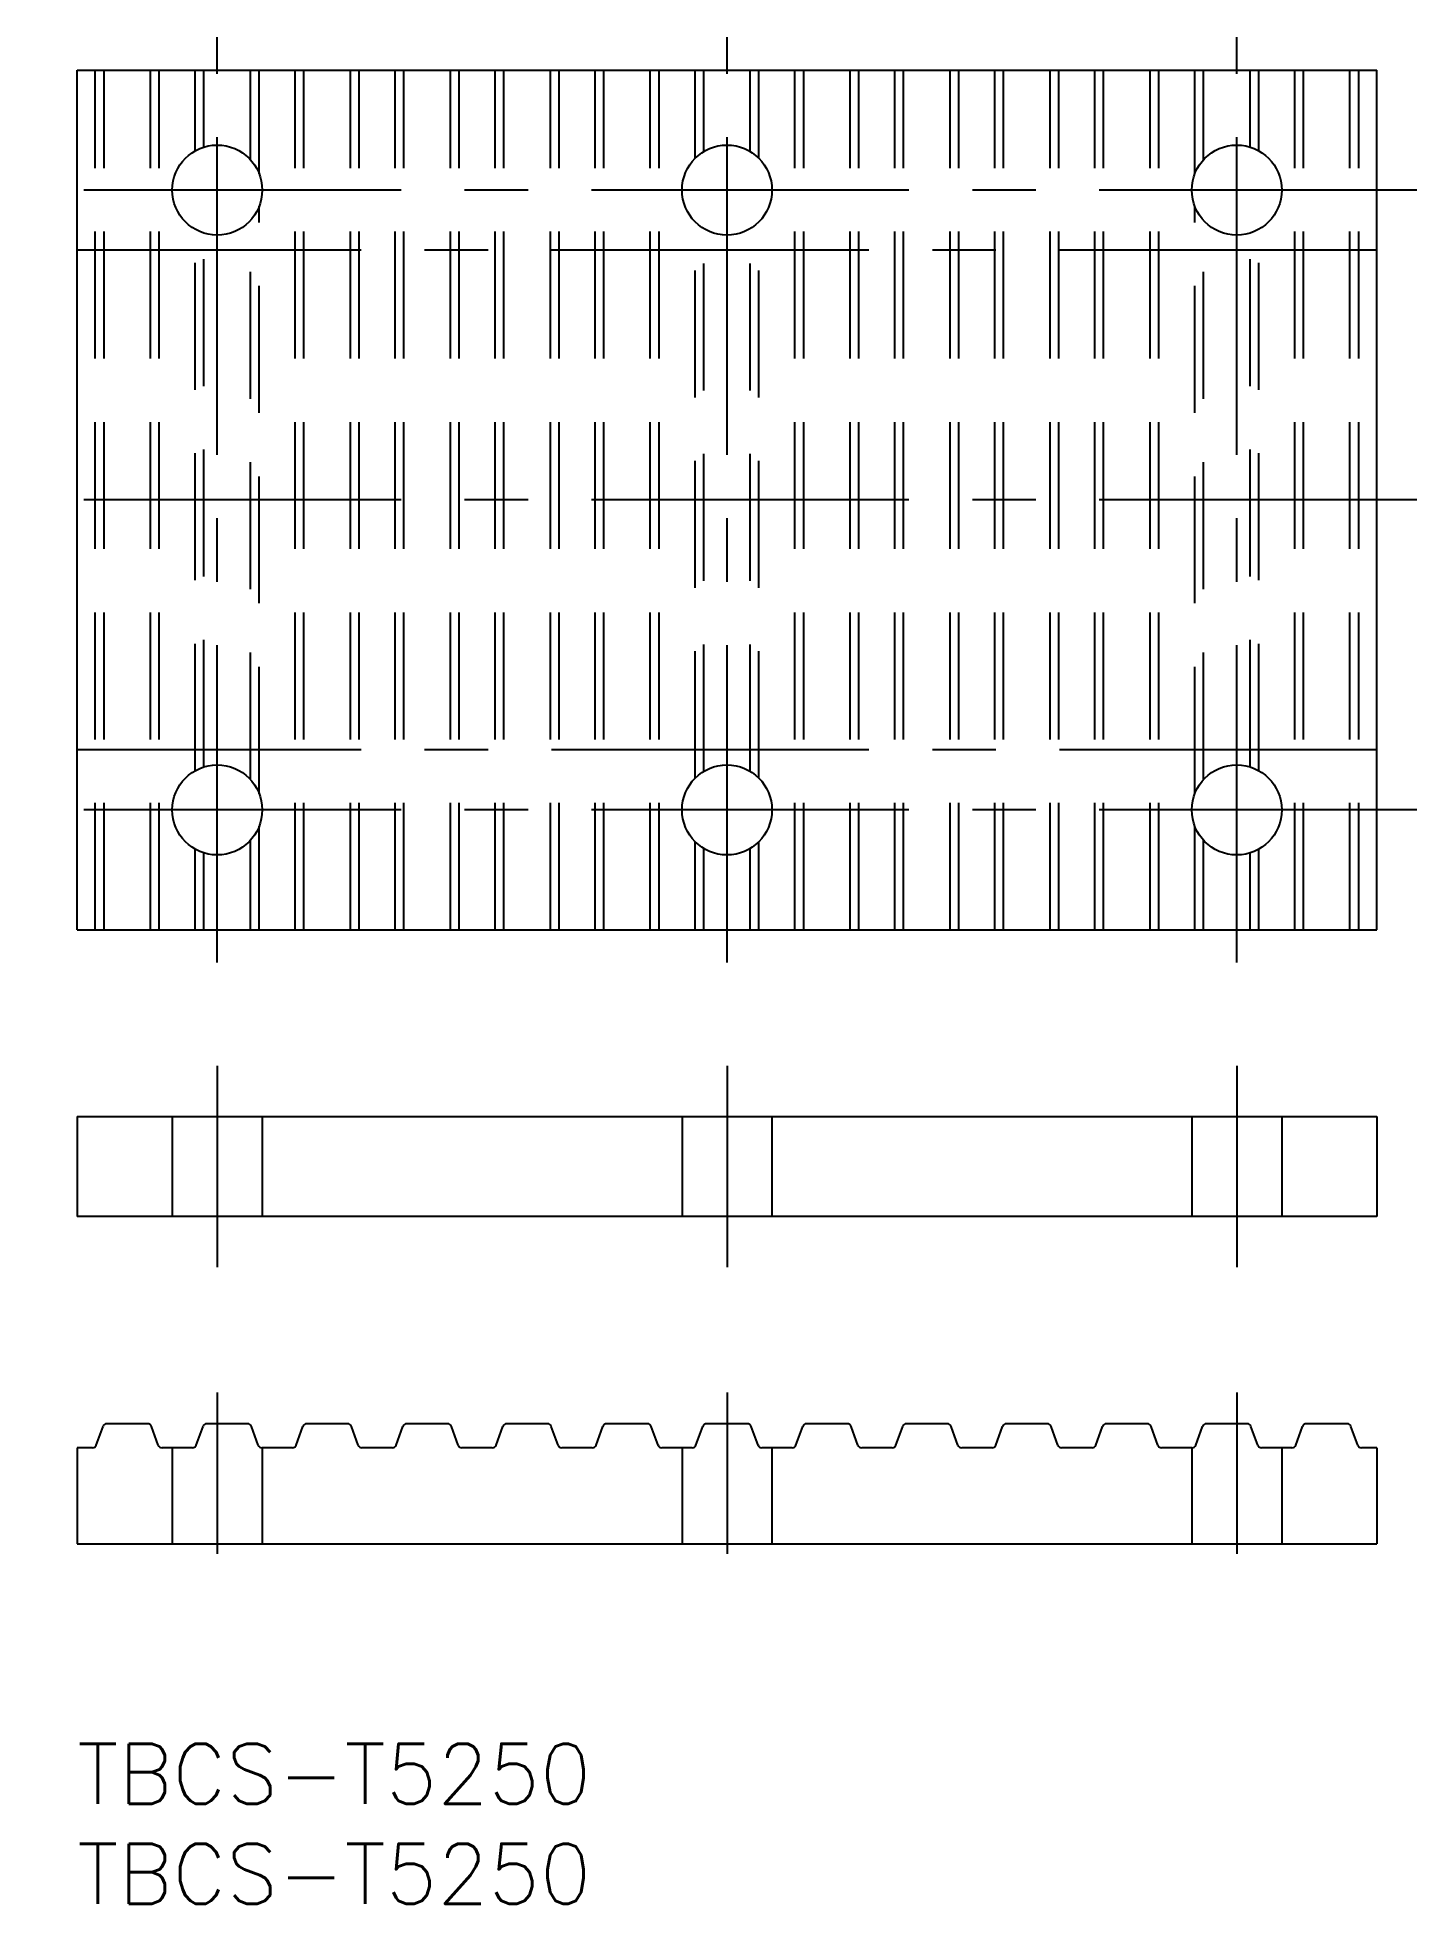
# Model space of a CAD drawing. Extents: x -2 to 67, y -8 to 85.3.
import ezdxf

# ---------------------------------------------------------------- set-up
doc = ezdxf.new("R2010")
doc.units = 0
doc.header["$LTSCALE"] = 0.5
doc.linetypes.add('CENTER', pattern=[50.8, 31.75, -6.35, 6.35, -6.35])
doc.linetypes.add('DASHED', pattern=[19.05, 12.7, -6.35])
for name, color, linetype in [('MSM_CENTER', 1, 'CENTER'), ('MSM_CONTINUOUS', 7, 'CONTINUOUS'), ('MSM_DASHED', 4, 'DASHED'), ('MSM_PART_NUMBER', 7, 'CONTINUOUS')]:
    doc.layers.add(name, color=color, linetype=linetype)
doc.styles.get("Standard").update_dxf_attribs({"font": 'txt.shx', "height": 3, "bigfont": 'bigfont.shx'})

# ---------------------------------------------------------------- blocks, each defined once
blk = doc.blocks.new('*U2')
at = {"layer": 'MSM_PART_NUMBER'}
blk.add_text('TBCS-T5250', height=3, dxfattribs=at).set_placement((0, -3))
blk = doc.blocks.new('*U3')
at = {"layer": 'MSM_PART_NUMBER'}
blk.add_text('TBCS-T5250', height=3, dxfattribs=at).set_placement((0, -8))

msp = doc.modelspace()

# ---------------------------------------------------------------- linework, layer by layer
at = {"layer": 'MSM_CENTER'}
for p, q in [((7, 39.062), (7, 85.337)), ((32.5, 39.062), (32.5, 85.337)), ((58, 39.062), (58, 85.337)), ((67, 77.699), (-2, 77.699)), ((65, 74.699), (0, 74.699)), ((67, 62.199), (-2, 62.199)), ((65, 49.699), (0, 49.699)), ((67, 46.699), (-2, 46.699)), ((7, 33.904), (7, 23.836)), ((32.5, 33.904), (32.5, 23.836)), ((58, 33.904), (58, 23.836)), ((7, 17.558), (7, 9.49)), ((32.5, 17.558), (32.5, 9.49)), ((58, 17.558), (58, 9.49))]:
    msp.add_line(p, q, dxfattribs=at)
at = {"layer": 'MSM_CONTINUOUS'}
for p, q in [((0, 40.699), (0, 83.699)), ((0, 83.699), (65, 83.699)), ((65, 40.699), (65, 83.699)), ((0, 40.699), (65, 40.699)), ((0, 31.365), (65, 31.365)), ((0, 31.365), (0, 26.365)), ((65, 31.365), (65, 26.365)), ((65, 26.365), (0, 26.365)), ((0.948, 14.932), (1.289, 15.868)), ((3.523, 16), (1.477, 16)), ((4.052, 14.932), (3.711, 15.868)), ((5.948, 14.932), (6.289, 15.868)), ((8.523, 16), (6.477, 16)), ((9.052, 14.932), (8.711, 15.868)), ((10.948, 14.932), (11.289, 15.868)), ((13.523, 16), (11.477, 16)), ((14.052, 14.932), (13.711, 15.868)), ((15.948, 14.932), (16.289, 15.868)), ((18.523, 16), (16.477, 16)), ((19.052, 14.932), (18.711, 15.868)), ((20.948, 14.932), (21.289, 15.868)), ((23.523, 16), (21.477, 16)), ((24.052, 14.932), (23.711, 15.868)), ((25.948, 14.932), (26.289, 15.868)), ((28.523, 16), (26.477, 16)), ((29.052, 14.932), (28.711, 15.868)), ((30.948, 14.932), (31.289, 15.868)), ((33.523, 16), (31.477, 16)), ((34.052, 14.932), (33.711, 15.868)), ((35.948, 14.932), (36.289, 15.868)), ((38.523, 16), (36.477, 16)), ((39.052, 14.932), (38.711, 15.868)), ((40.948, 14.932), (41.289, 15.868)), ((43.523, 16), (41.477, 16)), ((44.052, 14.932), (43.711, 15.868)), ((45.948, 14.932), (46.289, 15.868)), ((48.523, 16), (46.477, 16)), ((49.052, 14.932), (48.711, 15.868)), ((50.948, 14.932), (51.289, 15.868)), ((53.523, 16), (51.477, 16)), ((54.052, 14.932), (53.711, 15.868)), ((55.948, 14.932), (56.289, 15.868)), ((58.523, 16), (56.477, 16)), ((59.052, 14.932), (58.711, 15.868)), ((60.948, 14.932), (61.289, 15.868)), ((63.523, 16), (61.477, 16)), ((64.052, 14.932), (63.711, 15.868)), ((0.76, 14.8), (0, 14.8)), ((0, 14.8), (0, 10)), ((5.76, 14.8), (4.24, 14.8)), ((10.76, 14.8), (9.24, 14.8)), ((15.76, 14.8), (14.24, 14.8)), ((20.76, 14.8), (19.24, 14.8)), ((25.76, 14.8), (24.24, 14.8)), ((30.76, 14.8), (29.24, 14.8)), ((35.76, 14.8), (34.24, 14.8)), ((40.76, 14.8), (39.24, 14.8)), ((45.76, 14.8), (44.24, 14.8)), ((50.76, 14.8), (49.24, 14.8)), ((55.76, 14.8), (54.24, 14.8)), ((60.76, 14.8), (59.24, 14.8)), ((65, 14.8), (64.24, 14.8)), ((65, 14.8), (65, 10)), ((0, 10), (65, 10))]:
    msp.add_line(p, q, dxfattribs=at)
for centre in [(7, 77.699), (32.5, 77.699), (58, 77.699), (7, 46.699), (32.5, 46.699), (58, 46.699)]:
    msp.add_circle(centre, 2.25, dxfattribs=at)
for centre, start, end in [((1.477, 15.8), 90, 160), ((3.523, 15.8), 20, 90), ((6.477, 15.8), 90, 160), ((8.523, 15.8), 20, 90), ((11.477, 15.8), 90, 160), ((13.523, 15.8), 20, 90), ((16.477, 15.8), 90, 160), ((18.523, 15.8), 20, 90), ((21.477, 15.8), 90, 160), ((23.523, 15.8), 20, 90), ((26.477, 15.8), 90, 160), ((28.523, 15.8), 20, 90), ((31.477, 15.8), 90, 160), ((33.523, 15.8), 20, 90), ((36.477, 15.8), 90, 160), ((38.523, 15.8), 20, 90), ((41.477, 15.8), 90, 160), ((43.523, 15.8), 20, 90), ((46.477, 15.8), 90, 160), ((48.523, 15.8), 20, 90), ((51.477, 15.8), 90, 160), ((53.523, 15.8), 20, 90), ((56.477, 15.8), 90, 160), ((58.523, 15.8), 20, 90), ((61.477, 15.8), 90, 160), ((63.523, 15.8), 20, 90), ((0.76, 15), 270, 340), ((4.24, 15), 200, 270), ((5.76, 15), 270, 340), ((9.24, 15), 200, 270), ((10.76, 15), 270, 340), ((14.24, 15), 200, 270), ((15.76, 15), 270, 340), ((19.24, 15), 200, 270), ((20.76, 15), 270, 340), ((24.24, 15), 200, 270), ((25.76, 15), 270, 340), ((29.24, 15), 200, 270), ((30.76, 15), 270, 340), ((34.24, 15), 200, 270), ((35.76, 15), 270, 340), ((39.24, 15), 200, 270), ((40.76, 15), 270, 340), ((44.24, 15), 200, 270), ((45.76, 15), 270, 340), ((49.24, 15), 200, 270), ((50.76, 15), 270, 340), ((54.24, 15), 200, 270), ((55.76, 15), 270, 340), ((59.24, 15), 200, 270), ((60.76, 15), 270, 340), ((64.24, 15), 200, 270)]:
    msp.add_arc(centre, 0.2, start, end, dxfattribs=at)
at = {"layer": 'MSM_DASHED'}
for p, q in [((0.9, 40.699), (0.9, 83.699)), ((1.337, 40.699), (1.337, 83.699)), ((3.663, 40.699), (3.663, 83.699)), ((4.1, 40.699), (4.1, 83.699)), ((5.9, 79.662), (5.9, 83.699)), ((6.337, 79.849), (6.337, 83.699)), ((8.663, 79.215), (8.663, 83.699)), ((9.1, 78.507), (9.1, 83.699)), ((10.9, 40.699), (10.9, 83.699)), ((11.337, 40.699), (11.337, 83.699)), ((13.663, 40.699), (13.663, 83.699)), ((14.1, 40.699), (14.1, 83.699)), ((15.9, 40.699), (15.9, 83.699)), ((16.337, 40.699), (16.337, 83.699)), ((18.663, 40.699), (18.663, 83.699)), ((19.1, 40.699), (19.1, 83.699)), ((20.9, 40.699), (20.9, 83.699)), ((21.337, 40.699), (21.337, 83.699)), ((23.663, 40.699), (23.663, 83.699)), ((24.1, 40.699), (24.1, 83.699)), ((25.9, 40.699), (25.9, 83.699)), ((26.337, 40.699), (26.337, 83.699)), ((28.663, 40.699), (28.663, 83.699)), ((29.1, 40.699), (29.1, 83.699)), ((30.9, 79.281), (30.9, 83.699)), ((31.337, 79.625), (31.337, 83.699)), ((33.663, 79.625), (33.663, 83.699)), ((34.1, 79.281), (34.1, 83.699)), ((35.9, 40.699), (35.9, 83.699)), ((36.337, 40.699), (36.337, 83.699)), ((38.663, 40.699), (38.663, 83.699)), ((39.1, 40.699), (39.1, 83.699)), ((40.9, 40.699), (40.9, 83.699)), ((41.337, 40.699), (41.337, 83.699)), ((43.663, 40.699), (43.663, 83.699)), ((44.1, 40.699), (44.1, 83.699)), ((45.9, 40.699), (45.9, 83.699)), ((46.337, 40.699), (46.337, 83.699)), ((48.663, 40.699), (48.663, 83.699)), ((49.1, 40.699), (49.1, 83.699)), ((50.9, 40.699), (50.9, 83.699)), ((51.337, 40.699), (51.337, 83.699)), ((53.663, 40.699), (53.663, 83.699)), ((54.1, 40.699), (54.1, 83.699)), ((55.9, 78.507), (55.9, 83.699)), ((56.337, 79.215), (56.337, 83.699)), ((58.663, 79.849), (58.663, 83.699)), ((59.1, 79.662), (59.1, 83.699)), ((60.9, 40.699), (60.9, 83.699)), ((61.337, 40.699), (61.337, 83.699)), ((63.663, 40.699), (63.663, 83.699)), ((64.1, 40.699), (64.1, 83.699)), ((9.1, 47.507), (9.1, 76.892)), ((55.9, 47.507), (55.9, 76.892)), ((5.9, 48.662), (5.9, 75.737)), ((8.663, 48.215), (8.663, 76.184)), ((30.9, 48.281), (30.9, 76.117)), ((31.337, 48.625), (31.337, 75.773)), ((33.663, 48.625), (33.663, 75.773)), ((34.1, 48.281), (34.1, 76.117)), ((56.337, 48.215), (56.337, 76.184)), ((59.1, 48.662), (59.1, 75.737)), ((6.337, 48.849), (6.337, 75.549)), ((58.663, 48.849), (58.663, 75.549)), ((9.1, 40.699), (9.1, 45.892)), ((55.9, 40.699), (55.9, 45.892)), ((8.663, 40.699), (8.663, 45.184)), ((30.9, 40.699), (30.9, 45.117)), ((34.1, 40.699), (34.1, 45.117)), ((56.337, 40.699), (56.337, 45.184)), ((5.9, 40.699), (5.9, 44.737)), ((6.337, 40.699), (6.337, 44.549)), ((31.337, 40.699), (31.337, 44.773)), ((33.663, 40.699), (33.663, 44.773)), ((58.663, 40.699), (58.663, 44.549)), ((59.1, 40.699), (59.1, 44.737)), ((4.75, 31.365), (4.75, 26.37)), ((9.25, 31.365), (9.25, 26.37)), ((30.25, 31.365), (30.25, 26.37)), ((34.75, 31.365), (34.75, 26.37)), ((55.75, 31.365), (55.75, 26.37)), ((60.25, 31.365), (60.25, 26.37)), ((4.75, 14.8), (4.75, 10.006)), ((9.25, 14.8), (9.25, 10.006)), ((30.25, 14.8), (30.25, 10.006)), ((34.75, 14.8), (34.75, 10.006)), ((55.75, 14.8), (55.75, 10.006)), ((60.25, 14.8), (60.25, 10.006))]:
    msp.add_line(p, q, dxfattribs=at)

# ---------------------------------------------------------------- block references
at = {"layer": 'MSM_CONTINUOUS'}
for name in ['*U2', '*U3']:
    msp.add_blockref(name, (0, 0), dxfattribs=at)

doc.saveas('drawing.dxf')
